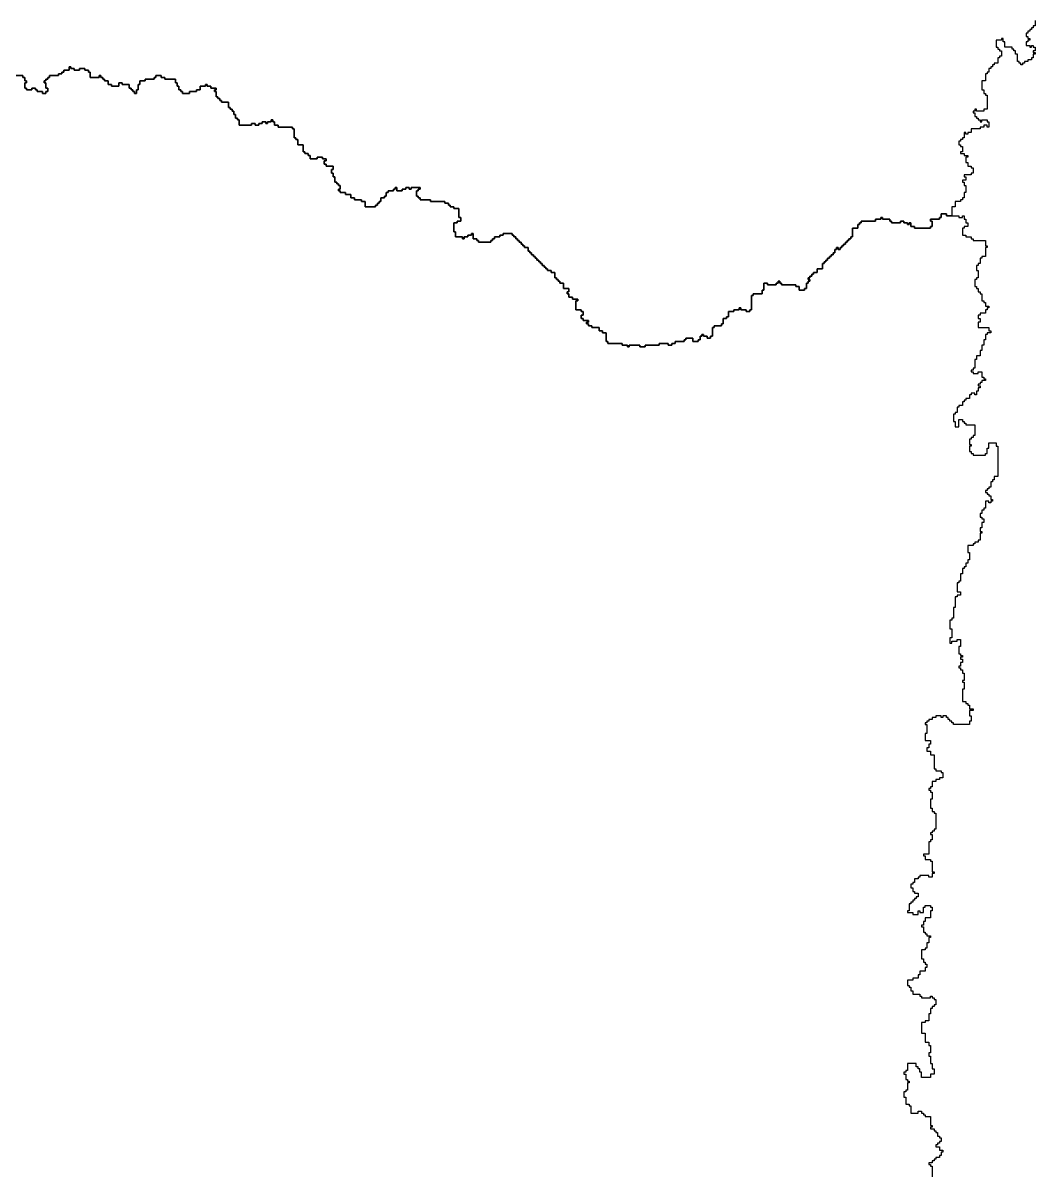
# Model space of a CAD drawing. Header units: inches. Extents: x -98695 to 376223, y 1122520 to 1501782.
# Drawn here: x 356728 to 374341, y 1168508 to 1188461 of the extents above; entities that cross this region are included whole.
import ezdxf

# ---------------------------------------------------------------- set-up
doc = ezdxf.new("R2010")
doc.units = ezdxf.units.IN
doc.header["$MEASUREMENT"] = 0
doc.layers.add('subs1', color=7, linetype='Continuous', true_color=0xc8dcf7)

msp = doc.modelspace()

# ---------------------------------------------------------------- linework, layer by layer
at = {"layer": 'subs1'}
msp.add_lwpolyline([(374341, 1188501), (374341, 1188409), (374311, 1188409), (374311, 1188378), (374280, 1188378), (374280, 1188347), (374249, 1188347), (374249, 1188316), (374218, 1188316), (374218, 1188285), (374187, 1188285), (374187, 1188223), (374218, 1188223), (374218, 1188193), (374249, 1188193), (374249, 1188162), (374218, 1188162), (374218, 1188131), (374187, 1188131), (374187, 1188069), (374249, 1188069), (374249, 1188038), (374280, 1188038), (374280, 1188069), (374311, 1188069), (374311, 1188038), (374341, 1188038), (374341, 1187977), (374311, 1187977), (374311, 1187946), (374341, 1187946), (374341, 1187915), (374311, 1187915), (374311, 1187853), (374280, 1187853), (374280, 1187822), (374218, 1187822), (374218, 1187792), (374156, 1187792), (374156, 1187761), (374125, 1187761), (374125, 1187730), (374095, 1187730), (374095, 1187761), (374064, 1187761), (374064, 1187792), (374033, 1187792), (374033, 1187915), (374002, 1187915), (374002, 1187977), (373971, 1187977), (373971, 1188007), (373940, 1188007), (373940, 1188038), (373817, 1188038), (373817, 1188131), (373786, 1188131), (373786, 1188193), (373755, 1188193), (373755, 1188162), (373663, 1188162), (373663, 1188038), (373694, 1188038), (373694, 1188007), (373724, 1188007), (373724, 1187977), (373755, 1187977), (373755, 1187884), (373724, 1187884), (373724, 1187853), (373694, 1187853), (373694, 1187761), (373632, 1187761), (373632, 1187730), (373601, 1187730), (373601, 1187699), (373570, 1187699), (373570, 1187668), (373539, 1187668), (373539, 1187606), (373509, 1187606), (373509, 1187576), (373478, 1187576), (373478, 1187452), (373416, 1187452), (373416, 1187298), (373447, 1187298), (373447, 1187236), (373478, 1187236), (373478, 1187205), (373509, 1187205), (373509, 1186959), (373447, 1186959), (373447, 1186928), (373323, 1186928), (373323, 1186959), (373293, 1186959), (373293, 1186928), (373262, 1186928), (373262, 1186897), (373293, 1186897), (373293, 1186835), (373323, 1186835), (373323, 1186804), (373354, 1186804), (373354, 1186774), (373385, 1186774), (373385, 1186743), (373416, 1186743), (373416, 1186774), (373509, 1186774), (373509, 1186743), (373539, 1186743), (373539, 1186650), (373509, 1186650), (373509, 1186681), (373447, 1186681), (373447, 1186650), (373385, 1186650), (373385, 1186619), (373231, 1186619), (373231, 1186558), (373169, 1186558), (373169, 1186527), (373138, 1186527), (373138, 1186558), (373108, 1186558), (373108, 1186465), (373077, 1186465), (373077, 1186434), (373046, 1186434), (373046, 1186403), (373015, 1186403), (373015, 1186342), (373046, 1186342), (373046, 1186311), (373077, 1186311), (373077, 1186218), (373046, 1186218), (373046, 1186188), (373108, 1186188), (373108, 1186157), (373169, 1186157), (373169, 1186126), (373138, 1186126), (373138, 1186033), (373169, 1186033), (373169, 1185972), (373231, 1185972), (373231, 1185941), (373262, 1185941), (373262, 1185848), (373231, 1185848), (373231, 1185817), (373108, 1185817), (373108, 1185787), (373138, 1185787), (373138, 1185725), (373077, 1185725), (373077, 1185694), (373108, 1185694), (373108, 1185632), (373138, 1185632), (373138, 1185509), (373108, 1185509), (373108, 1185416), (373077, 1185416), (373077, 1185386), (373046, 1185386), (373046, 1185355), (372953, 1185355), (372953, 1185262), (372892, 1185262), (372892, 1185108), (372799, 1185108), (372799, 1185139), (372707, 1185139), (372707, 1185077), (372676, 1185077), (372676, 1185046), (372521, 1185046), (372521, 1185015), (372552, 1185015), (372552, 1184923), (372521, 1184923), (372521, 1184892), (372244, 1184892), (372244, 1184923), (372182, 1184923), (372182, 1184985), (372151, 1184985), (372151, 1184954), (372120, 1184954), (372120, 1184985), (372059, 1184985), (372059, 1185015), (371997, 1185015), (371997, 1184985), (371843, 1184985), (371843, 1185015), (371812, 1185015), (371812, 1185046), (371689, 1185046), (371689, 1185077), (371658, 1185077), (371658, 1185046), (371565, 1185046), (371565, 1185015), (371318, 1185015), (371318, 1184985), (371288, 1184985), (371288, 1184954), (371257, 1184954), (371257, 1184892), (371164, 1184892), (371164, 1184738), (371133, 1184738), (371133, 1184707), (371103, 1184707), (371103, 1184676), (371072, 1184676), (371072, 1184645), (371041, 1184645), (371041, 1184614), (371010, 1184614), (371010, 1184583), (370979, 1184583), (370979, 1184553), (370948, 1184553), (370948, 1184522), (370917, 1184522), (370917, 1184553), (370887, 1184553), (370887, 1184522), (370856, 1184522), (370856, 1184460), (370825, 1184460), (370825, 1184429), (370794, 1184429), (370794, 1184398), (370763, 1184398), (370763, 1184368), (370732, 1184368), (370732, 1184337), (370701, 1184337), (370701, 1184306), (370671, 1184306), (370671, 1184275), (370640, 1184275), (370640, 1184182), (370547, 1184182), (370547, 1184121), (370486, 1184121), (370486, 1184090), (370455, 1184090), (370455, 1184059), (370424, 1184059), (370424, 1184028), (370393, 1184028), (370393, 1183997), (370424, 1183997), (370424, 1183967), (370393, 1183967), (370393, 1183936), (370362, 1183936), (370362, 1183843), (370331, 1183843), (370331, 1183812), (370239, 1183812), (370239, 1183874), (370177, 1183874), (370177, 1183905), (369930, 1183905), (369930, 1183936), (369899, 1183936), (369899, 1183967), (369869, 1183967), (369869, 1183936), (369838, 1183936), (369838, 1183905), (369684, 1183905), (369684, 1183936), (369622, 1183936), (369622, 1183812), (369591, 1183812), (369591, 1183751), (369437, 1183751), (369437, 1183720), (369406, 1183720), (369406, 1183473), (369375, 1183473), (369375, 1183442), (369313, 1183442), (369313, 1183473), (369221, 1183473), (369221, 1183504), (369190, 1183504), (369190, 1183473), (369097, 1183473), (369097, 1183442), (369005, 1183442), (369005, 1183350), (368974, 1183350), (368974, 1183319), (368912, 1183319), (368912, 1183226), (368882, 1183226), (368882, 1183195), (368758, 1183195), (368758, 1183165), (368727, 1183165), (368727, 1183010), (368696, 1183010), (368696, 1182979), (368635, 1182979), (368635, 1183010), (368573, 1183010), (368573, 1183041), (368542, 1183041), (368542, 1183010), (368511, 1183010), (368511, 1182949), (368481, 1182949), (368481, 1182918), (368388, 1182918), (368388, 1182979), (368265, 1182979), (368265, 1182949), (368234, 1182949), (368234, 1182918), (368080, 1182918), (368080, 1182887), (368018, 1182887), (368018, 1182856), (367956, 1182856), (367956, 1182887), (367802, 1182887), (367802, 1182856), (367555, 1182856), (367555, 1182825), (367463, 1182825), (367463, 1182856), (367277, 1182856), (367277, 1182825), (367247, 1182825), (367247, 1182856), (367154, 1182856), (367154, 1182887), (366907, 1182887), (366907, 1182918), (366876, 1182918), (366876, 1183072), (366815, 1183072), (366815, 1183103), (366753, 1183103), (366753, 1183165), (366630, 1183165), (366630, 1183195), (366568, 1183195), (366568, 1183226), (366537, 1183226), (366537, 1183257), (366568, 1183257), (366568, 1183288), (366475, 1183288), (366475, 1183319), (366445, 1183319), (366445, 1183380), (366475, 1183380), (366475, 1183442), (366445, 1183442), (366445, 1183473), (366352, 1183473), (366352, 1183627), (366383, 1183627), (366383, 1183658), (366290, 1183658), (366290, 1183689), (366229, 1183689), (366229, 1183751), (366198, 1183751), (366198, 1183781), (366229, 1183781), (366229, 1183843), (366136, 1183843), (366136, 1183936), (366074, 1183936), (366074, 1183967), (366044, 1183967), (366044, 1183997), (366013, 1183997), (366013, 1184028), (365982, 1184028), (365982, 1184121), (365920, 1184121), (365920, 1184152), (365859, 1184152), (365859, 1184182), (365828, 1184182), (365828, 1184213), (365797, 1184213), (365797, 1184244), (365766, 1184244), (365766, 1184275), (365735, 1184275), (365735, 1184306), (365704, 1184306), (365704, 1184337), (365673, 1184337), (365673, 1184368), (365643, 1184368), (365643, 1184398), (365612, 1184398), (365612, 1184429), (365581, 1184429), (365581, 1184460), (365550, 1184460), (365550, 1184491), (365519, 1184491), (365519, 1184553), (365458, 1184553), (365458, 1184583), (365427, 1184583), (365427, 1184614), (365396, 1184614), (365396, 1184645), (365365, 1184645), (365365, 1184676), (365334, 1184676), (365334, 1184707), (365303, 1184707), (365303, 1184738), (365272, 1184738), (365272, 1184769), (365242, 1184769), (365242, 1184799), (365087, 1184799), (365087, 1184769), (365026, 1184769), (365026, 1184738), (364933, 1184738), (364933, 1184707), (364902, 1184707), (364902, 1184676), (364871, 1184676), (364871, 1184645), (364656, 1184645), (364656, 1184676), (364625, 1184676), (364625, 1184707), (364563, 1184707), (364563, 1184799), (364532, 1184799), (364532, 1184769), (364470, 1184769), (364470, 1184738), (364409, 1184738), (364409, 1184707), (364378, 1184707), (364378, 1184738), (364255, 1184738), (364255, 1184830), (364224, 1184830), (364224, 1184985), (364285, 1184985), (364285, 1185015), (364347, 1185015), (364347, 1185077), (364316, 1185077), (364316, 1185231), (364224, 1185231), (364224, 1185262), (364162, 1185262), (364162, 1185293), (364131, 1185293), (364131, 1185324), (364069, 1185324), (364069, 1185355), (363823, 1185355), (363823, 1185386), (363638, 1185386), (363638, 1185416), (363607, 1185416), (363607, 1185447), (363576, 1185447), (363576, 1185540), (363607, 1185540), (363607, 1185571), (363638, 1185571), (363638, 1185601), (363483, 1185601), (363483, 1185571), (363452, 1185571), (363452, 1185601), (363391, 1185601), (363391, 1185571), (363329, 1185571), (363329, 1185540), (363237, 1185540), (363237, 1185601), (363206, 1185601), (363206, 1185571), (363175, 1185571), (363175, 1185540), (363082, 1185540), (363082, 1185509), (363051, 1185509), (363051, 1185447), (363021, 1185447), (363021, 1185416), (362959, 1185416), (362959, 1185355), (362928, 1185355), (362928, 1185324), (362897, 1185324), (362897, 1185293), (362866, 1185293), (362866, 1185262), (362681, 1185262), (362681, 1185355), (362620, 1185355), (362620, 1185386), (362496, 1185386), (362496, 1185416), (362435, 1185416), (362435, 1185478), (362342, 1185478), (362342, 1185509), (362249, 1185509), (362249, 1185540), (362219, 1185540), (362219, 1185571), (362249, 1185571), (362249, 1185632), (362219, 1185632), (362219, 1185663), (362188, 1185663), (362188, 1185694), (362157, 1185694), (362157, 1185787), (362126, 1185787), (362126, 1185848), (362095, 1185848), (362095, 1185910), (362126, 1185910), (362126, 1185972), (362003, 1185972), (362003, 1186002), (361972, 1186002), (361972, 1186064), (362003, 1186064), (362003, 1186095), (361941, 1186095), (361941, 1186126), (361848, 1186126), (361848, 1186095), (361725, 1186095), (361725, 1186157), (361694, 1186157), (361694, 1186188), (361633, 1186188), (361633, 1186218), (361602, 1186218), (361602, 1186342), (361509, 1186342), (361509, 1186434), (361478, 1186434), (361478, 1186465), (361447, 1186465), (361447, 1186619), (361417, 1186619), (361417, 1186650), (361170, 1186650), (361170, 1186681), (361108, 1186681), (361108, 1186743), (361077, 1186743), (361077, 1186774), (361046, 1186774), (361046, 1186743), (360985, 1186743), (360985, 1186712), (360954, 1186712), (360954, 1186743), (360892, 1186743), (360892, 1186712), (360831, 1186712), (360831, 1186681), (360769, 1186681), (360769, 1186712), (360707, 1186712), (360707, 1186681), (360491, 1186681), (360491, 1186774), (360460, 1186774), (360460, 1186804), (360429, 1186804), (360429, 1186866), (360399, 1186866), (360399, 1186928), (360368, 1186928), (360368, 1186959), (360337, 1186959), (360337, 1186990), (360306, 1186990), (360306, 1187082), (360183, 1187082), (360183, 1187113), (360152, 1187113), (360152, 1187144), (360121, 1187144), (360121, 1187175), (360090, 1187175), (360090, 1187267), (360059, 1187267), (360059, 1187298), (360090, 1187298), (360090, 1187329), (359998, 1187329), (359998, 1187360), (359936, 1187360), (359936, 1187391), (359905, 1187391), (359905, 1187360), (359813, 1187360), (359813, 1187298), (359751, 1187298), (359751, 1187267), (359627, 1187267), (359627, 1187236), (359504, 1187236), (359504, 1187267), (359473, 1187267), (359473, 1187298), (359442, 1187298), (359442, 1187360), (359412, 1187360), (359412, 1187421), (359381, 1187421), (359381, 1187483), (359196, 1187483), (359196, 1187514), (359134, 1187514), (359134, 1187545), (359041, 1187545), (359041, 1187514), (359011, 1187514), (359011, 1187483), (358856, 1187483), (358856, 1187452), (358764, 1187452), (358764, 1187391), (358733, 1187391), (358733, 1187298), (358702, 1187298), (358702, 1187236), (358671, 1187236), (358671, 1187267), (358640, 1187267), (358640, 1187298), (358610, 1187298), (358610, 1187329), (358579, 1187329), (358579, 1187391), (358455, 1187391), (358455, 1187421), (358394, 1187421), (358394, 1187360), (358270, 1187360), (358270, 1187391), (358209, 1187391), (358209, 1187452), (358147, 1187452), (358147, 1187483), (358116, 1187483), (358116, 1187514), (358085, 1187514), (358085, 1187545), (358054, 1187545), (358054, 1187514), (357900, 1187514), (357900, 1187606), (357869, 1187606), (357869, 1187637), (357808, 1187637), (357808, 1187668), (357715, 1187668), (357715, 1187637), (357622, 1187637), (357622, 1187668), (357561, 1187668), (357561, 1187699), (357530, 1187699), (357530, 1187637), (357437, 1187637), (357437, 1187606), (357407, 1187606), (357407, 1187576), (357345, 1187576), (357345, 1187545), (357191, 1187545), (357191, 1187514), (357160, 1187514), (357160, 1187483), (357129, 1187483), (357129, 1187452), (357098, 1187452), (357098, 1187421), (357129, 1187421), (357129, 1187329), (357160, 1187329), (357160, 1187267), (357129, 1187267), (357129, 1187236), (357067, 1187236), (357067, 1187267), (356975, 1187267), (356975, 1187298), (356944, 1187298), (356944, 1187329), (356882, 1187329), (356882, 1187298), (356790, 1187298), (356790, 1187329), (356759, 1187329), (356759, 1187421), (356790, 1187421), (356790, 1187452), (356759, 1187452), (356759, 1187514), (356728, 1187514), (356728, 1187545), (356481, 1187545)], dxfattribs=at)
msp.add_polyline3d([(356481, 1187545, 0), (356728, 1187545, 0), (356728, 1187514, 0), (356759, 1187514, 0), (356759, 1187452, 0), (356790, 1187452, 0), (356790, 1187421, 0), (356759, 1187421, 0), (356759, 1187329, 0), (356790, 1187329, 0), (356790, 1187298, 0), (356882, 1187298, 0), (356882, 1187329, 0), (356944, 1187329, 0), (356944, 1187298, 0), (356975, 1187298, 0), (356975, 1187267, 0), (357067, 1187267, 0), (357067, 1187236, 0), (357129, 1187236, 0), (357129, 1187267, 0), (357160, 1187267, 0), (357160, 1187329, 0), (357129, 1187329, 0), (357129, 1187421, 0), (357098, 1187421, 0), (357098, 1187452, 0), (357129, 1187452, 0), (357129, 1187483, 0), (357160, 1187483, 0), (357160, 1187514, 0), (357191, 1187514, 0), (357191, 1187545, 0), (357345, 1187545, 0), (357345, 1187576, 0), (357407, 1187576, 0), (357407, 1187606, 0), (357437, 1187606, 0), (357437, 1187637, 0), (357530, 1187637, 0), (357530, 1187699, 0), (357561, 1187699, 0), (357561, 1187668, 0), (357622, 1187668, 0), (357622, 1187637, 0), (357715, 1187637, 0), (357715, 1187668, 0), (357808, 1187668, 0), (357808, 1187637, 0), (357869, 1187637, 0), (357869, 1187606, 0), (357900, 1187606, 0), (357900, 1187514, 0), (358054, 1187514, 0), (358054, 1187545, 0), (358085, 1187545, 0), (358085, 1187514, 0), (358116, 1187514, 0), (358116, 1187483, 0), (358147, 1187483, 0), (358147, 1187452, 0), (358209, 1187452, 0), (358209, 1187391, 0), (358270, 1187391, 0), (358270, 1187360, 0), (358394, 1187360, 0), (358394, 1187421, 0), (358455, 1187421, 0), (358455, 1187391, 0), (358579, 1187391, 0), (358579, 1187329, 0), (358610, 1187329, 0), (358610, 1187298, 0), (358640, 1187298, 0), (358640, 1187267, 0), (358671, 1187267, 0), (358671, 1187236, 0), (358702, 1187236, 0), (358702, 1187298, 0), (358733, 1187298, 0), (358733, 1187391, 0), (358764, 1187391, 0), (358764, 1187452, 0), (358856, 1187452, 0), (358856, 1187483, 0), (359011, 1187483, 0), (359011, 1187514, 0), (359041, 1187514, 0), (359041, 1187545, 0), (359134, 1187545, 0), (359134, 1187514, 0), (359196, 1187514, 0), (359196, 1187483, 0), (359381, 1187483, 0), (359381, 1187421, 0), (359412, 1187421, 0), (359412, 1187360, 0), (359442, 1187360, 0), (359442, 1187298, 0), (359473, 1187298, 0), (359473, 1187267, 0), (359504, 1187267, 0), (359504, 1187236, 0), (359627, 1187236, 0), (359627, 1187267, 0), (359751, 1187267, 0), (359751, 1187298, 0), (359813, 1187298, 0), (359813, 1187360, 0), (359905, 1187360, 0), (359905, 1187391, 0), (359936, 1187391, 0), (359936, 1187360, 0), (359998, 1187360, 0), (359998, 1187329, 0), (360090, 1187329, 0), (360090, 1187298, 0), (360059, 1187298, 0), (360059, 1187267, 0), (360090, 1187267, 0), (360090, 1187175, 0), (360121, 1187175, 0), (360121, 1187144, 0), (360152, 1187144, 0), (360152, 1187113, 0), (360183, 1187113, 0), (360183, 1187082, 0), (360306, 1187082, 0), (360306, 1186990, 0), (360337, 1186990, 0), (360337, 1186959, 0), (360368, 1186959, 0), (360368, 1186928, 0), (360399, 1186928, 0), (360399, 1186866, 0), (360429, 1186866, 0), (360429, 1186804, 0), (360460, 1186804, 0), (360460, 1186774, 0), (360491, 1186774, 0), (360491, 1186681, 0), (360707, 1186681, 0), (360707, 1186712, 0), (360769, 1186712, 0), (360769, 1186681, 0), (360831, 1186681, 0), (360831, 1186712, 0), (360892, 1186712, 0), (360892, 1186743, 0), (360954, 1186743, 0), (360954, 1186712, 0), (360985, 1186712, 0), (360985, 1186743, 0), (361046, 1186743, 0), (361046, 1186774, 0), (361077, 1186774, 0), (361077, 1186743, 0), (361108, 1186743, 0), (361108, 1186681, 0), (361170, 1186681, 0), (361170, 1186650, 0), (361417, 1186650, 0), (361417, 1186619, 0), (361447, 1186619, 0), (361447, 1186465, 0), (361478, 1186465, 0), (361478, 1186434, 0), (361509, 1186434, 0), (361509, 1186342, 0), (361602, 1186342, 0), (361602, 1186218, 0), (361633, 1186218, 0), (361633, 1186188, 0), (361694, 1186188, 0), (361694, 1186157, 0), (361725, 1186157, 0), (361725, 1186095, 0), (361848, 1186095, 0), (361848, 1186126, 0), (361941, 1186126, 0), (361941, 1186095, 0), (362003, 1186095, 0), (362003, 1186064, 0), (361972, 1186064, 0), (361972, 1186002, 0), (362003, 1186002, 0), (362003, 1185972, 0), (362126, 1185972, 0), (362126, 1185910, 0), (362095, 1185910, 0), (362095, 1185848, 0), (362126, 1185848, 0), (362126, 1185787, 0), (362157, 1185787, 0), (362157, 1185694, 0), (362188, 1185694, 0), (362188, 1185663, 0), (362219, 1185663, 0), (362219, 1185632, 0), (362249, 1185632, 0), (362249, 1185571, 0), (362219, 1185571, 0), (362219, 1185540, 0), (362249, 1185540, 0), (362249, 1185509, 0), (362342, 1185509, 0), (362342, 1185478, 0), (362435, 1185478, 0), (362435, 1185416, 0), (362496, 1185416, 0), (362496, 1185386, 0), (362620, 1185386, 0), (362620, 1185355, 0), (362681, 1185355, 0), (362681, 1185262, 0), (362866, 1185262, 0), (362866, 1185293, 0), (362897, 1185293, 0), (362897, 1185324, 0), (362928, 1185324, 0), (362928, 1185355, 0), (362959, 1185355, 0), (362959, 1185416, 0), (363021, 1185416, 0), (363021, 1185447, 0), (363051, 1185447, 0), (363051, 1185509, 0), (363082, 1185509, 0), (363082, 1185540, 0), (363175, 1185540, 0), (363175, 1185571, 0), (363206, 1185571, 0), (363206, 1185601, 0), (363237, 1185601, 0), (363237, 1185540, 0), (363329, 1185540, 0), (363329, 1185571, 0), (363391, 1185571, 0), (363391, 1185601, 0), (363452, 1185601, 0), (363452, 1185571, 0), (363483, 1185571, 0), (363483, 1185601, 0), (363638, 1185601, 0), (363638, 1185571, 0), (363607, 1185571, 0), (363607, 1185540, 0), (363576, 1185540, 0), (363576, 1185447, 0), (363607, 1185447, 0), (363607, 1185416, 0), (363638, 1185416, 0), (363638, 1185386, 0), (363823, 1185386, 0), (363823, 1185355, 0), (364069, 1185355, 0), (364069, 1185324, 0), (364131, 1185324, 0), (364131, 1185293, 0), (364162, 1185293, 0), (364162, 1185262, 0), (364224, 1185262, 0), (364224, 1185231, 0), (364316, 1185231, 0), (364316, 1185077, 0), (364347, 1185077, 0), (364347, 1185015, 0), (364285, 1185015, 0), (364285, 1184985, 0), (364224, 1184985, 0), (364224, 1184830, 0), (364255, 1184830, 0), (364255, 1184738, 0), (364378, 1184738, 0), (364378, 1184707, 0), (364409, 1184707, 0), (364409, 1184738, 0), (364470, 1184738, 0), (364470, 1184769, 0), (364532, 1184769, 0), (364532, 1184799, 0), (364563, 1184799, 0), (364563, 1184707, 0), (364625, 1184707, 0), (364625, 1184676, 0), (364656, 1184676, 0), (364656, 1184645, 0), (364871, 1184645, 0), (364871, 1184676, 0), (364902, 1184676, 0), (364902, 1184707, 0), (364933, 1184707, 0), (364933, 1184738, 0), (365026, 1184738, 0), (365026, 1184769, 0), (365087, 1184769, 0), (365087, 1184799, 0), (365242, 1184799, 0), (365242, 1184769, 0), (365272, 1184769, 0), (365272, 1184738, 0), (365303, 1184738, 0), (365303, 1184707, 0), (365334, 1184707, 0), (365334, 1184676, 0), (365365, 1184676, 0), (365365, 1184645, 0), (365396, 1184645, 0), (365396, 1184614, 0), (365427, 1184614, 0), (365427, 1184583, 0), (365458, 1184583, 0), (365458, 1184553, 0), (365519, 1184553, 0), (365519, 1184491, 0), (365550, 1184491, 0), (365550, 1184460, 0), (365581, 1184460, 0), (365581, 1184429, 0), (365612, 1184429, 0), (365612, 1184398, 0), (365643, 1184398, 0), (365643, 1184368, 0), (365673, 1184368, 0), (365673, 1184337, 0), (365704, 1184337, 0), (365704, 1184306, 0), (365735, 1184306, 0), (365735, 1184275, 0), (365766, 1184275, 0), (365766, 1184244, 0), (365797, 1184244, 0), (365797, 1184213, 0), (365828, 1184213, 0), (365828, 1184182, 0), (365859, 1184182, 0), (365859, 1184152, 0), (365920, 1184152, 0), (365920, 1184121, 0), (365982, 1184121, 0), (365982, 1184028, 0), (366013, 1184028, 0), (366013, 1183997, 0), (366044, 1183997, 0), (366044, 1183967, 0), (366074, 1183967, 0), (366074, 1183936, 0), (366136, 1183936, 0), (366136, 1183843, 0), (366229, 1183843, 0), (366229, 1183781, 0), (366198, 1183781, 0), (366198, 1183751, 0), (366229, 1183751, 0), (366229, 1183689, 0), (366290, 1183689, 0), (366290, 1183658, 0), (366383, 1183658, 0), (366383, 1183627, 0), (366352, 1183627, 0), (366352, 1183473, 0), (366445, 1183473, 0), (366445, 1183442, 0), (366475, 1183442, 0), (366475, 1183380, 0), (366445, 1183380, 0), (366445, 1183319, 0), (366475, 1183319, 0), (366475, 1183288, 0), (366568, 1183288, 0), (366568, 1183257, 0), (366537, 1183257, 0), (366537, 1183226, 0), (366568, 1183226, 0), (366568, 1183195, 0), (366630, 1183195, 0), (366630, 1183165, 0), (366753, 1183165, 0), (366753, 1183103, 0), (366815, 1183103, 0), (366815, 1183072, 0), (366876, 1183072, 0), (366876, 1182918, 0), (366907, 1182918, 0), (366907, 1182887, 0), (367154, 1182887, 0), (367154, 1182856, 0), (367247, 1182856, 0), (367247, 1182825, 0), (367277, 1182825, 0), (367277, 1182856, 0), (367463, 1182856, 0), (367463, 1182825, 0), (367555, 1182825, 0), (367555, 1182856, 0), (367802, 1182856, 0), (367802, 1182887, 0), (367956, 1182887, 0), (367956, 1182856, 0), (368018, 1182856, 0), (368018, 1182887, 0), (368080, 1182887, 0), (368080, 1182918, 0), (368234, 1182918, 0), (368234, 1182949, 0), (368265, 1182949, 0), (368265, 1182979, 0), (368388, 1182979, 0), (368388, 1182918, 0), (368481, 1182918, 0), (368481, 1182949, 0), (368511, 1182949, 0), (368511, 1183010, 0), (368542, 1183010, 0), (368542, 1183041, 0), (368573, 1183041, 0), (368573, 1183010, 0), (368635, 1183010, 0), (368635, 1182979, 0), (368696, 1182979, 0), (368696, 1183010, 0), (368727, 1183010, 0), (368727, 1183165, 0), (368758, 1183165, 0), (368758, 1183195, 0), (368882, 1183195, 0), (368882, 1183226, 0), (368912, 1183226, 0), (368912, 1183319, 0), (368974, 1183319, 0), (368974, 1183350, 0), (369005, 1183350, 0), (369005, 1183442, 0), (369097, 1183442, 0), (369097, 1183473, 0), (369190, 1183473, 0), (369190, 1183504, 0), (369221, 1183504, 0), (369221, 1183473, 0), (369313, 1183473, 0), (369313, 1183442, 0), (369375, 1183442, 0), (369375, 1183473, 0), (369406, 1183473, 0), (369406, 1183720, 0), (369437, 1183720, 0), (369437, 1183751, 0), (369591, 1183751, 0), (369591, 1183812, 0), (369622, 1183812, 0), (369622, 1183936, 0), (369684, 1183936, 0), (369684, 1183905, 0), (369838, 1183905, 0), (369838, 1183936, 0), (369869, 1183936, 0), (369869, 1183967, 0), (369899, 1183967, 0), (369899, 1183936, 0), (369930, 1183936, 0), (369930, 1183905, 0), (370177, 1183905, 0), (370177, 1183874, 0), (370239, 1183874, 0), (370239, 1183812, 0), (370331, 1183812, 0), (370331, 1183843, 0), (370362, 1183843, 0), (370362, 1183936, 0), (370393, 1183936, 0), (370393, 1183967, 0), (370424, 1183967, 0), (370424, 1183997, 0), (370393, 1183997, 0), (370393, 1184028, 0), (370424, 1184028, 0), (370424, 1184059, 0), (370455, 1184059, 0), (370455, 1184090, 0), (370486, 1184090, 0), (370486, 1184121, 0), (370547, 1184121, 0), (370547, 1184182, 0), (370640, 1184182, 0), (370640, 1184275, 0), (370671, 1184275, 0), (370671, 1184306, 0), (370701, 1184306, 0), (370701, 1184337, 0), (370732, 1184337, 0), (370732, 1184368, 0), (370763, 1184368, 0), (370763, 1184398, 0), (370794, 1184398, 0), (370794, 1184429, 0), (370825, 1184429, 0), (370825, 1184460, 0), (370856, 1184460, 0), (370856, 1184522, 0), (370887, 1184522, 0), (370887, 1184553, 0), (370917, 1184553, 0), (370917, 1184522, 0), (370948, 1184522, 0), (370948, 1184553, 0), (370979, 1184553, 0), (370979, 1184583, 0), (371010, 1184583, 0), (371010, 1184614, 0), (371041, 1184614, 0), (371041, 1184645, 0), (371072, 1184645, 0), (371072, 1184676, 0), (371103, 1184676, 0), (371103, 1184707, 0), (371133, 1184707, 0), (371133, 1184738, 0), (371164, 1184738, 0), (371164, 1184892, 0), (371257, 1184892, 0), (371257, 1184954, 0), (371288, 1184954, 0), (371288, 1184985, 0), (371318, 1184985, 0), (371318, 1185015, 0), (371565, 1185015, 0), (371565, 1185046, 0), (371658, 1185046, 0), (371658, 1185077, 0), (371689, 1185077, 0), (371689, 1185046, 0), (371812, 1185046, 0), (371812, 1185015, 0), (371843, 1185015, 0), (371843, 1184985, 0), (371997, 1184985, 0), (371997, 1185015, 0), (372059, 1185015, 0), (372059, 1184985, 0), (372120, 1184985, 0), (372120, 1184954, 0), (372151, 1184954, 0), (372151, 1184985, 0), (372182, 1184985, 0), (372182, 1184923, 0), (372244, 1184923, 0), (372244, 1184892, 0), (372521, 1184892, 0), (372521, 1184923, 0), (372552, 1184923, 0), (372552, 1185015, 0), (372521, 1185015, 0), (372521, 1185046, 0), (372676, 1185046, 0), (372676, 1185077, 0), (372707, 1185077, 0), (372707, 1185139, 0), (372799, 1185139, 0), (372799, 1185108, 0), (372892, 1185108, 0), (373015, 1185108, 0), (373015, 1185077, 0), (373077, 1185077, 0), (373077, 1185108, 0), (373108, 1185108, 0), (373108, 1185046, 0), (373138, 1185046, 0), (373138, 1184985, 0), (373169, 1184985, 0), (373169, 1184923, 0), (373108, 1184923, 0), (373108, 1184892, 0), (373077, 1184892, 0), (373077, 1184769, 0), (373138, 1184769, 0), (373138, 1184738, 0), (373231, 1184738, 0), (373231, 1184707, 0), (373262, 1184707, 0), (373262, 1184676, 0), (373478, 1184676, 0), (373478, 1184583, 0), (373509, 1184583, 0), (373509, 1184553, 0), (373478, 1184553, 0), (373478, 1184398, 0), (373416, 1184398, 0), (373416, 1184368, 0), (373385, 1184368, 0), (373385, 1184275, 0), (373354, 1184275, 0), (373354, 1184244, 0), (373323, 1184244, 0), (373323, 1184152, 0), (373354, 1184152, 0), (373354, 1184028, 0), (373323, 1184028, 0), (373323, 1183997, 0), (373293, 1183997, 0), (373293, 1183874, 0), (373323, 1183874, 0), (373323, 1183843, 0), (373354, 1183843, 0), (373354, 1183781, 0), (373385, 1183781, 0), (373385, 1183751, 0), (373416, 1183751, 0), (373416, 1183627, 0), (373447, 1183627, 0), (373447, 1183596, 0), (373478, 1183596, 0), (373478, 1183535, 0), (373539, 1183535, 0), (373539, 1183504, 0), (373509, 1183504, 0), (373509, 1183473, 0), (373478, 1183473, 0), (373478, 1183411, 0), (373385, 1183411, 0), (373385, 1183380, 0), (373354, 1183380, 0), (373354, 1183319, 0), (373385, 1183319, 0), (373385, 1183257, 0), (373354, 1183257, 0), (373354, 1183165, 0), (373539, 1183165, 0), (373539, 1183103, 0), (373570, 1183103, 0), (373570, 1183072, 0), (373509, 1183072, 0), (373509, 1183041, 0), (373478, 1183041, 0), (373478, 1182949, 0), (373447, 1182949, 0), (373447, 1182856, 0), (373416, 1182856, 0), (373416, 1182764, 0), (373385, 1182764, 0), (373385, 1182671, 0), (373323, 1182671, 0), (373323, 1182609, 0), (373293, 1182609, 0), (373293, 1182455, 0), (373262, 1182455, 0), (373262, 1182424, 0), (373231, 1182424, 0), (373231, 1182393, 0), (373262, 1182393, 0), (373262, 1182363, 0), (373354, 1182363, 0), (373354, 1182393, 0), (373416, 1182393, 0), (373416, 1182301, 0), (373447, 1182301, 0), (373447, 1182270, 0), (373478, 1182270, 0), (373478, 1182239, 0), (373416, 1182239, 0), (373416, 1182208, 0), (373385, 1182208, 0), (373385, 1182177, 0), (373354, 1182177, 0), (373354, 1182147, 0), (373385, 1182147, 0), (373385, 1182116, 0), (373354, 1182116, 0), (373354, 1182054, 0), (373323, 1182054, 0), (373323, 1181992, 0), (373293, 1181992, 0), (373293, 1182023, 0), (373231, 1182023, 0), (373231, 1181992, 0), (373200, 1181992, 0), (373200, 1181931, 0), (373138, 1181931, 0), (373138, 1181900, 0), (373108, 1181900, 0), (373108, 1181869, 0), (373077, 1181869, 0), (373077, 1181807, 0), (373015, 1181807, 0), (373015, 1181776, 0), (372984, 1181776, 0), (372984, 1181684, 0), (372953, 1181684, 0), (372953, 1181653, 0), (372922, 1181653, 0), (372922, 1181530, 0), (372953, 1181530, 0), (372953, 1181437, 0), (373015, 1181437, 0), (373015, 1181561, 0), (373077, 1181561, 0), (373077, 1181530, 0), (373108, 1181530, 0), (373108, 1181499, 0), (373138, 1181499, 0), (373138, 1181468, 0), (373293, 1181468, 0), (373293, 1181283, 0), (373262, 1181283, 0), (373262, 1181252, 0), (373231, 1181252, 0), (373231, 1181221, 0), (373200, 1181221, 0), (373200, 1181129, 0), (373231, 1181129, 0), (373231, 1181098, 0), (373200, 1181098, 0), (373200, 1181005, 0), (373231, 1181005, 0), (373231, 1180974, 0), (373262, 1180974, 0), (373262, 1180944, 0), (373478, 1180944, 0), (373478, 1180974, 0), (373509, 1180974, 0), (373509, 1181067, 0), (373539, 1181067, 0), (373539, 1181159, 0), (373663, 1181159, 0), (373663, 1181098, 0), (373694, 1181098, 0), (373694, 1180573, 0), (373632, 1180573, 0), (373632, 1180512, 0), (373601, 1180512, 0), (373601, 1180481, 0), (373570, 1180481, 0), (373570, 1180388, 0), (373539, 1180388, 0), (373539, 1180357, 0), (373509, 1180357, 0), (373509, 1180327, 0), (373478, 1180327, 0), (373478, 1180296, 0), (373509, 1180296, 0), (373509, 1180265, 0), (373539, 1180265, 0), (373539, 1180234, 0), (373570, 1180234, 0), (373570, 1180172, 0), (373601, 1180172, 0), (373601, 1180142, 0), (373570, 1180142, 0), (373570, 1180111, 0), (373539, 1180111, 0), (373539, 1180142, 0), (373478, 1180142, 0), (373478, 1180018, 0), (373447, 1180018, 0), (373447, 1179987, 0), (373416, 1179987, 0), (373416, 1179926, 0), (373385, 1179926, 0), (373385, 1179864, 0), (373416, 1179864, 0), (373416, 1179833, 0), (373447, 1179833, 0), (373447, 1179771, 0), (373416, 1179771, 0), (373416, 1179679, 0), (373385, 1179679, 0), (373385, 1179617, 0), (373416, 1179617, 0), (373416, 1179586, 0), (373385, 1179586, 0), (373385, 1179463, 0), (373354, 1179463, 0), (373354, 1179432, 0), (373293, 1179432, 0), (373293, 1179401, 0), (373262, 1179401, 0), (373262, 1179370, 0), (373169, 1179370, 0), (373169, 1179247, 0), (373200, 1179247, 0), (373200, 1179124, 0), (373169, 1179124, 0), (373169, 1179062, 0), (373138, 1179062, 0), (373138, 1179000, 0), (373108, 1179000, 0), (373108, 1178969, 0), (373077, 1178969, 0), (373077, 1178877, 0), (373046, 1178877, 0), (373046, 1178753, 0), (373015, 1178753, 0), (373015, 1178723, 0), (372984, 1178723, 0), (372984, 1178568, 0), (373046, 1178568, 0), (373046, 1178507, 0), (372984, 1178507, 0), (372984, 1178476, 0), (372953, 1178476, 0), (372953, 1178291, 0), (372922, 1178291, 0), (372922, 1178106, 0), (372892, 1178106, 0), (372892, 1178075, 0), (372861, 1178075, 0), (372861, 1177921, 0), (372892, 1177921, 0), (372892, 1177766, 0), (372861, 1177766, 0), (372861, 1177674, 0), (372892, 1177674, 0), (372892, 1177705, 0), (372984, 1177705, 0), (372984, 1177735, 0), (373046, 1177735, 0), (373046, 1177612, 0), (373015, 1177612, 0), (373015, 1177489, 0), (373046, 1177489, 0), (373046, 1177458, 0), (373077, 1177458, 0), (373077, 1177427, 0), (373046, 1177427, 0), (373046, 1177396, 0), (373077, 1177396, 0), (373077, 1177334, 0), (373046, 1177334, 0), (373046, 1177273, 0), (373015, 1177273, 0), (373015, 1177242, 0), (373046, 1177242, 0), (373046, 1177211, 0), (373077, 1177211, 0), (373077, 1177149, 0), (373108, 1177149, 0), (373108, 1177026, 0), (373077, 1177026, 0), (373077, 1176995, 0), (373108, 1176995, 0), (373108, 1176872, 0), (373077, 1176872, 0), (373077, 1176656, 0), (373138, 1176656, 0), (373138, 1176625, 0), (373169, 1176625, 0), (373169, 1176594, 0), (373200, 1176594, 0), (373200, 1176532, 0), (373262, 1176532, 0), (373262, 1176502, 0), (373200, 1176502, 0), (373200, 1176409, 0), (373231, 1176409, 0), (373231, 1176317, 0), (373200, 1176317, 0), (373200, 1176255, 0), (372922, 1176255, 0), (372922, 1176286, 0), (372892, 1176286, 0), (372892, 1176317, 0), (372861, 1176317, 0), (372861, 1176347, 0), (372830, 1176347, 0), (372830, 1176378, 0), (372799, 1176378, 0), (372799, 1176409, 0), (372737, 1176409, 0), (372737, 1176378, 0), (372707, 1176378, 0), (372707, 1176409, 0), (372614, 1176409, 0), (372614, 1176378, 0), (372552, 1176378, 0), (372552, 1176347, 0), (372491, 1176347, 0), (372491, 1176317, 0), (372460, 1176317, 0), (372460, 1176286, 0), (372429, 1176286, 0), (372429, 1176255, 0), (372460, 1176255, 0), (372460, 1176101, 0), (372429, 1176101, 0), (372429, 1175977, 0), (372521, 1175977, 0), (372521, 1175916, 0), (372491, 1175916, 0), (372491, 1175854, 0), (372460, 1175854, 0), (372460, 1175792, 0), (372521, 1175792, 0), (372521, 1175730, 0), (372583, 1175730, 0), (372583, 1175484, 0), (372614, 1175484, 0), (372614, 1175453, 0), (372707, 1175453, 0), (372707, 1175422, 0), (372737, 1175422, 0), (372737, 1175329, 0), (372676, 1175329, 0), (372676, 1175299, 0), (372614, 1175299, 0), (372614, 1175268, 0), (372552, 1175268, 0), (372552, 1175175, 0), (372521, 1175175, 0), (372521, 1175144, 0), (372491, 1175144, 0), (372491, 1175114, 0), (372521, 1175114, 0), (372521, 1175083, 0), (372552, 1175083, 0), (372552, 1174959, 0), (372521, 1174959, 0), (372521, 1174805, 0), (372552, 1174805, 0), (372552, 1174743, 0), (372583, 1174743, 0), (372583, 1174713, 0), (372614, 1174713, 0), (372614, 1174435, 0), (372583, 1174435, 0), (372583, 1174404, 0), (372552, 1174404, 0), (372552, 1174373, 0), (372521, 1174373, 0), (372521, 1174342, 0), (372552, 1174342, 0), (372552, 1174250, 0), (372521, 1174250, 0), (372521, 1174219, 0), (372491, 1174219, 0), (372491, 1174003, 0), (372398, 1174003, 0), (372398, 1173972, 0), (372429, 1173972, 0), (372429, 1173910, 0), (372521, 1173910, 0), (372521, 1173880, 0), (372552, 1173880, 0), (372552, 1173695, 0), (372583, 1173695, 0), (372583, 1173664, 0), (372552, 1173664, 0), (372552, 1173602, 0), (372491, 1173602, 0), (372491, 1173633, 0), (372336, 1173633, 0), (372336, 1173602, 0), (372306, 1173602, 0), (372306, 1173571, 0), (372244, 1173571, 0), (372244, 1173509, 0), (372213, 1173509, 0), (372213, 1173479, 0), (372182, 1173479, 0), (372182, 1173417, 0), (372213, 1173417, 0), (372213, 1173355, 0), (372244, 1173355, 0), (372244, 1173324, 0), (372306, 1173324, 0), (372306, 1173263, 0), (372275, 1173263, 0), (372275, 1173232, 0), (372244, 1173232, 0), (372244, 1173201, 0), (372213, 1173201, 0), (372213, 1173170, 0), (372182, 1173170, 0), (372182, 1173139, 0), (372151, 1173139, 0), (372151, 1173016, 0), (372120, 1173016, 0), (372120, 1172985, 0), (372213, 1172985, 0), (372213, 1172954, 0), (372306, 1172954, 0), (372306, 1173016, 0), (372336, 1173016, 0), (372336, 1172985, 0), (372398, 1172985, 0), (372398, 1173078, 0), (372429, 1173078, 0), (372429, 1173108, 0), (372521, 1173108, 0), (372521, 1173078, 0), (372552, 1173078, 0), (372552, 1173016, 0), (372521, 1173016, 0), (372521, 1172893, 0), (372429, 1172893, 0), (372429, 1172831, 0), (372398, 1172831, 0), (372398, 1172769, 0), (372367, 1172769, 0), (372367, 1172738, 0), (372398, 1172738, 0), (372398, 1172646, 0), (372429, 1172646, 0), (372429, 1172615, 0), (372460, 1172615, 0), (372460, 1172584, 0), (372521, 1172584, 0), (372521, 1172553, 0), (372491, 1172553, 0), (372491, 1172461, 0), (372460, 1172461, 0), (372460, 1172368, 0), (372429, 1172368, 0), (372429, 1172337, 0), (372367, 1172337, 0), (372367, 1172183, 0), (372398, 1172183, 0), (372398, 1172121, 0), (372429, 1172121, 0), (372429, 1172091, 0), (372460, 1172091, 0), (372460, 1172029, 0), (372429, 1172029, 0), (372429, 1171967, 0), (372336, 1171967, 0), (372336, 1171905, 0), (372306, 1171905, 0), (372306, 1171844, 0), (372213, 1171844, 0), (372213, 1171813, 0), (372120, 1171813, 0), (372120, 1171720, 0), (372151, 1171720, 0), (372151, 1171690, 0), (372182, 1171690, 0), (372182, 1171628, 0), (372213, 1171628, 0), (372213, 1171566, 0), (372336, 1171566, 0), (372336, 1171535, 0), (372367, 1171535, 0), (372367, 1171504, 0), (372521, 1171504, 0), (372521, 1171535, 0), (372552, 1171535, 0), (372552, 1171504, 0), (372583, 1171504, 0), (372583, 1171474, 0), (372614, 1171474, 0), (372614, 1171381, 0), (372583, 1171381, 0), (372583, 1171350, 0), (372552, 1171350, 0), (372552, 1171319, 0), (372521, 1171319, 0), (372521, 1171227, 0), (372491, 1171227, 0), (372491, 1171103, 0), (372429, 1171103, 0), (372429, 1171073, 0), (372367, 1171073, 0), (372367, 1170887, 0), (372429, 1170887, 0), (372429, 1170733, 0), (372491, 1170733, 0), (372491, 1170672, 0), (372521, 1170672, 0), (372521, 1170548, 0), (372491, 1170548, 0), (372491, 1170486, 0), (372521, 1170486, 0), (372521, 1170363, 0), (372552, 1170363, 0), (372552, 1170271, 0), (372583, 1170271, 0), (372583, 1170178, 0), (372521, 1170178, 0), (372521, 1170116, 0), (372367, 1170116, 0), (372367, 1170209, 0), (372336, 1170209, 0), (372336, 1170271, 0), (372306, 1170271, 0), (372306, 1170301, 0), (372275, 1170301, 0), (372275, 1170363, 0), (372120, 1170363, 0), (372120, 1170240, 0), (372090, 1170240, 0), (372090, 1170209, 0), (372059, 1170209, 0), (372059, 1170178, 0), (372090, 1170178, 0), (372090, 1170085, 0), (372120, 1170085, 0), (372120, 1170055, 0), (372151, 1170055, 0), (372151, 1170024, 0), (372120, 1170024, 0), (372120, 1169900, 0), (372090, 1169900, 0), (372090, 1169870, 0), (372059, 1169870, 0), (372059, 1169777, 0), (372090, 1169777, 0), (372090, 1169654, 0), (372151, 1169654, 0), (372151, 1169623, 0), (372182, 1169623, 0), (372182, 1169499, 0), (372306, 1169499, 0), (372306, 1169530, 0), (372367, 1169530, 0), (372367, 1169499, 0), (372398, 1169499, 0), (372398, 1169469, 0), (372429, 1169469, 0), (372429, 1169438, 0), (372521, 1169438, 0), (372521, 1169283, 0), (372552, 1169283, 0), (372552, 1169253, 0), (372521, 1169253, 0), (372521, 1169222, 0), (372583, 1169222, 0), (372583, 1169191, 0), (372614, 1169191, 0), (372614, 1169160, 0), (372645, 1169160, 0), (372645, 1169098, 0), (372676, 1169098, 0), (372676, 1169068, 0), (372707, 1169068, 0), (372707, 1169006, 0), (372676, 1169006, 0), (372676, 1168975, 0), (372645, 1168975, 0), (372645, 1168944, 0), (372614, 1168944, 0), (372614, 1168913, 0), (372676, 1168913, 0), (372676, 1168852, 0), (372737, 1168852, 0), (372737, 1168821, 0), (372707, 1168821, 0), (372707, 1168759, 0), (372676, 1168759, 0), (372676, 1168728, 0), (372614, 1168728, 0), (372614, 1168697, 0), (372583, 1168697, 0), (372583, 1168667, 0), (372552, 1168667, 0), (372552, 1168636, 0), (372491, 1168636, 0), (372491, 1168605, 0), (372521, 1168605, 0), (372521, 1168574, 0), (372552, 1168574, 0), (372552, 1168389, 0)], dxfattribs=at)

doc.saveas('drawing.dxf')
